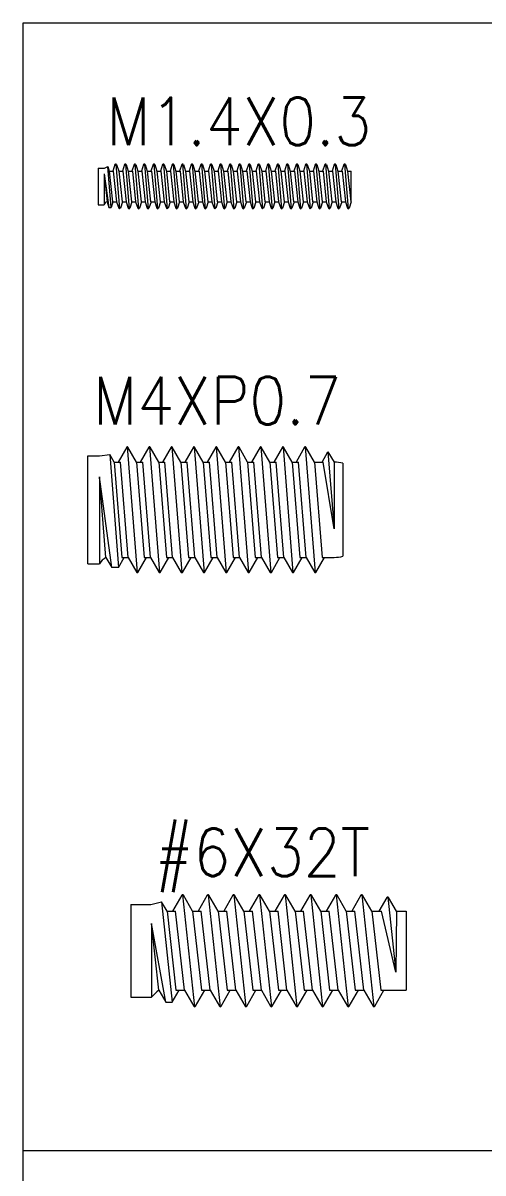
# Model space of a CAD drawing. Header units: millimetres. Extents: x 1190 to 1493, y 468 to 700.
# Drawn here: x 1189.81 to 1204.29, y 582.76 to 618.94 of the extents above; entities that cross this region are included whole.
import ezdxf

# ---------------------------------------------------------------- set-up
doc = ezdxf.new("R2010")
doc.units = ezdxf.units.MM
doc.styles.add('数字', font='txt.shx', dxfattribs={"width": 0.9, "height": 3, "bigfont": 'gbcbig.shx'})

msp = doc.modelspace()

# ---------------------------------------------------------------- linework, layer by layer
at = {"lineweight": 5}
for p, q in [((1192.179, 614.378), (1192.373, 614.378)), ((1192.179, 614.378), (1192.179, 613.218)), ((1192.373, 614.378), (1192.478, 614.429)), ((1192.478, 614.429), (1192.526, 614.278)), ((1192.586, 613.139), (1192.478, 614.429)), ((1192.707, 614.486), (1192.641, 614.278)), ((1192.734, 614.498), (1192.851, 613.098)), ((1192.76, 614.486), (1192.826, 614.278)), ((1193.007, 614.486), (1192.941, 614.278)), ((1193.034, 614.498), (1193.151, 613.098)), ((1193.06, 614.486), (1193.126, 614.278)), ((1193.307, 614.486), (1193.241, 614.278)), ((1193.334, 614.498), (1193.451, 613.098)), ((1193.36, 614.486), (1193.426, 614.278)), ((1193.607, 614.486), (1193.541, 614.278)), ((1193.634, 614.498), (1193.751, 613.098)), ((1193.66, 614.486), (1193.726, 614.278)), ((1193.907, 614.486), (1193.841, 614.278)), ((1193.934, 614.498), (1194.051, 613.098)), ((1193.96, 614.486), (1194.026, 614.278)), ((1194.207, 614.486), (1194.141, 614.278)), ((1194.234, 614.498), (1194.351, 613.098)), ((1194.26, 614.486), (1194.326, 614.278)), ((1194.507, 614.486), (1194.441, 614.278)), ((1194.534, 614.498), (1194.651, 613.098)), ((1194.56, 614.486), (1194.626, 614.278)), ((1194.807, 614.486), (1194.741, 614.278)), ((1194.834, 614.498), (1194.951, 613.098)), ((1194.86, 614.486), (1194.926, 614.278)), ((1195.107, 614.486), (1195.041, 614.278)), ((1195.134, 614.498), (1195.251, 613.098)), ((1195.16, 614.486), (1195.226, 614.278)), ((1195.407, 614.486), (1195.341, 614.278)), ((1195.434, 614.498), (1195.551, 613.098)), ((1195.46, 614.486), (1195.526, 614.278)), ((1195.707, 614.486), (1195.641, 614.278)), ((1195.734, 614.498), (1195.851, 613.098)), ((1195.76, 614.486), (1195.826, 614.278)), ((1196.007, 614.486), (1195.941, 614.278)), ((1196.034, 614.498), (1196.151, 613.098)), ((1196.06, 614.486), (1196.126, 614.278)), ((1196.307, 614.486), (1196.241, 614.278)), ((1196.334, 614.498), (1196.451, 613.098)), ((1196.36, 614.486), (1196.426, 614.278)), ((1196.607, 614.486), (1196.541, 614.278)), ((1196.634, 614.498), (1196.751, 613.098)), ((1196.66, 614.486), (1196.726, 614.278)), ((1196.907, 614.486), (1196.841, 614.278)), ((1196.934, 614.498), (1197.051, 613.098)), ((1196.96, 614.486), (1197.026, 614.278)), ((1197.207, 614.486), (1197.141, 614.278)), ((1197.234, 614.498), (1197.351, 613.098)), ((1197.26, 614.486), (1197.326, 614.278)), ((1197.507, 614.486), (1197.441, 614.278)), ((1197.534, 614.498), (1197.651, 613.098)), ((1197.56, 614.486), (1197.626, 614.278)), ((1197.807, 614.486), (1197.741, 614.278)), ((1197.834, 614.498), (1197.951, 613.098)), ((1197.86, 614.486), (1197.926, 614.278)), ((1198.107, 614.486), (1198.041, 614.278)), ((1198.134, 614.498), (1198.251, 613.098)), ((1198.16, 614.486), (1198.226, 614.278)), ((1198.407, 614.486), (1198.341, 614.278)), ((1198.434, 614.498), (1198.551, 613.098)), ((1198.46, 614.486), (1198.526, 614.278)), ((1198.707, 614.486), (1198.641, 614.278)), ((1198.734, 614.498), (1198.851, 613.098)), ((1198.76, 614.486), (1198.826, 614.278)), ((1199.007, 614.486), (1198.941, 614.278)), ((1199.034, 614.498), (1199.151, 613.098)), ((1199.06, 614.486), (1199.126, 614.278)), ((1199.307, 614.486), (1199.241, 614.278)), ((1199.334, 614.498), (1199.451, 613.098)), ((1199.36, 614.486), (1199.426, 614.278)), ((1199.607, 614.486), (1199.541, 614.278)), ((1199.634, 614.498), (1199.751, 613.098)), ((1199.66, 614.486), (1199.726, 614.278)), ((1199.907, 614.486), (1199.841, 614.278)), ((1199.934, 614.498), (1200.051, 613.098)), ((1199.96, 614.486), (1200.026, 614.278)), ((1192.365, 614.193), (1192.459, 613.318)), ((1192.365, 614.193), (1192.365, 613.218)), ((1192.365, 614.193), (1192.516, 613.139)), ((1192.526, 614.278), (1192.656, 614.278)), ((1192.526, 614.278), (1192.629, 613.318)), ((1192.656, 614.278), (1192.759, 613.318)), ((1192.826, 614.278), (1192.956, 614.278)), ((1192.826, 614.278), (1192.929, 613.318)), ((1192.956, 614.278), (1193.059, 613.318)), ((1193.126, 614.278), (1193.256, 614.278)), ((1193.126, 614.278), (1193.229, 613.318)), ((1193.256, 614.278), (1193.359, 613.318)), ((1193.426, 614.278), (1193.529, 613.318)), ((1193.426, 614.278), (1193.556, 614.278)), ((1193.556, 614.278), (1193.659, 613.318)), ((1193.726, 614.278), (1193.856, 614.278)), ((1193.726, 614.278), (1193.829, 613.318)), ((1193.856, 614.278), (1193.959, 613.318)), ((1194.026, 614.278), (1194.156, 614.278)), ((1194.026, 614.278), (1194.129, 613.318)), ((1194.156, 614.278), (1194.259, 613.318)), ((1194.326, 614.278), (1194.429, 613.318)), ((1194.326, 614.278), (1194.456, 614.278)), ((1194.456, 614.278), (1194.559, 613.318)), ((1194.626, 614.278), (1194.756, 614.278)), ((1194.626, 614.278), (1194.729, 613.318)), ((1194.756, 614.278), (1194.859, 613.318)), ((1194.926, 614.278), (1195.056, 614.278)), ((1194.926, 614.278), (1195.029, 613.318)), ((1195.056, 614.278), (1195.159, 613.318)), ((1195.226, 614.278), (1195.329, 613.318)), ((1195.226, 614.278), (1195.356, 614.278)), ((1195.356, 614.278), (1195.459, 613.318)), ((1195.526, 614.278), (1195.656, 614.278)), ((1195.526, 614.278), (1195.629, 613.318)), ((1195.656, 614.278), (1195.759, 613.318)), ((1195.826, 614.278), (1195.956, 614.278)), ((1195.826, 614.278), (1195.929, 613.318)), ((1195.956, 614.278), (1196.059, 613.318)), ((1196.126, 614.278), (1196.229, 613.318)), ((1196.126, 614.278), (1196.256, 614.278)), ((1196.256, 614.278), (1196.359, 613.318)), ((1196.426, 614.278), (1196.556, 614.278)), ((1196.426, 614.278), (1196.529, 613.318)), ((1196.556, 614.278), (1196.659, 613.318)), ((1196.726, 614.278), (1196.856, 614.278)), ((1196.726, 614.278), (1196.829, 613.318)), ((1196.856, 614.278), (1196.959, 613.318)), ((1197.026, 614.278), (1197.129, 613.318)), ((1197.026, 614.278), (1197.156, 614.278)), ((1197.156, 614.278), (1197.259, 613.318)), ((1197.326, 614.278), (1197.456, 614.278)), ((1197.326, 614.278), (1197.429, 613.318)), ((1197.456, 614.278), (1197.559, 613.318)), ((1197.626, 614.278), (1197.756, 614.278)), ((1197.626, 614.278), (1197.729, 613.318)), ((1197.756, 614.278), (1197.859, 613.318)), ((1197.926, 614.278), (1198.029, 613.318)), ((1197.926, 614.278), (1198.056, 614.278)), ((1198.056, 614.278), (1198.159, 613.318)), ((1198.226, 614.278), (1198.356, 614.278)), ((1198.226, 614.278), (1198.329, 613.318)), ((1198.356, 614.278), (1198.459, 613.318)), ((1198.526, 614.278), (1198.656, 614.278)), ((1198.526, 614.278), (1198.629, 613.318)), ((1198.656, 614.278), (1198.759, 613.318)), ((1198.826, 614.278), (1198.929, 613.318)), ((1198.826, 614.278), (1198.956, 614.278)), ((1198.956, 614.278), (1199.059, 613.318)), ((1199.126, 614.278), (1199.256, 614.278)), ((1199.126, 614.278), (1199.229, 613.318)), ((1199.256, 614.278), (1199.359, 613.318)), ((1199.426, 614.278), (1199.556, 614.278)), ((1199.426, 614.278), (1199.529, 613.318)), ((1199.556, 614.278), (1199.659, 613.318)), ((1199.726, 614.278), (1199.829, 613.318)), ((1199.726, 614.278), (1199.856, 614.278)), ((1199.856, 614.278), (1199.959, 613.318)), ((1200.026, 614.278), (1200.143, 614.278)), ((1200.026, 614.278), (1200.129, 613.318)), ((1192.179, 613.218), (1192.365, 613.218)), ((1192.459, 613.318), (1192.516, 613.139)), ((1192.643, 613.318), (1192.586, 613.139)), ((1192.629, 613.318), (1192.759, 613.318)), ((1192.759, 613.318), (1192.825, 613.111)), ((1192.943, 613.318), (1192.877, 613.111)), ((1192.929, 613.318), (1193.059, 613.318)), ((1193.059, 613.318), (1193.125, 613.111)), ((1193.243, 613.318), (1193.177, 613.111)), ((1193.229, 613.318), (1193.359, 613.318)), ((1193.359, 613.318), (1193.425, 613.111)), ((1193.543, 613.318), (1193.477, 613.111)), ((1193.529, 613.318), (1193.659, 613.318)), ((1193.659, 613.318), (1193.725, 613.111)), ((1193.843, 613.318), (1193.777, 613.111)), ((1193.829, 613.318), (1193.959, 613.318)), ((1193.959, 613.318), (1194.025, 613.111)), ((1194.143, 613.318), (1194.077, 613.111)), ((1194.129, 613.318), (1194.259, 613.318)), ((1194.259, 613.318), (1194.325, 613.111)), ((1194.443, 613.318), (1194.377, 613.111)), ((1194.429, 613.318), (1194.559, 613.318)), ((1194.559, 613.318), (1194.625, 613.111)), ((1194.743, 613.318), (1194.677, 613.111)), ((1194.729, 613.318), (1194.859, 613.318)), ((1194.859, 613.318), (1194.925, 613.111)), ((1195.043, 613.318), (1194.977, 613.111)), ((1195.029, 613.318), (1195.159, 613.318)), ((1195.159, 613.318), (1195.225, 613.111)), ((1195.343, 613.318), (1195.277, 613.111)), ((1195.329, 613.318), (1195.459, 613.318)), ((1195.459, 613.318), (1195.525, 613.111)), ((1195.643, 613.318), (1195.577, 613.111)), ((1195.629, 613.318), (1195.759, 613.318)), ((1195.759, 613.318), (1195.825, 613.111)), ((1195.943, 613.318), (1195.877, 613.111)), ((1195.929, 613.318), (1196.059, 613.318)), ((1196.059, 613.318), (1196.125, 613.111)), ((1196.243, 613.318), (1196.177, 613.111)), ((1196.229, 613.318), (1196.359, 613.318)), ((1196.359, 613.318), (1196.425, 613.111)), ((1196.543, 613.318), (1196.477, 613.111)), ((1196.529, 613.318), (1196.659, 613.318)), ((1196.659, 613.318), (1196.725, 613.111)), ((1196.843, 613.318), (1196.777, 613.111)), ((1196.829, 613.318), (1196.959, 613.318)), ((1196.959, 613.318), (1197.025, 613.111)), ((1197.143, 613.318), (1197.077, 613.111)), ((1197.129, 613.318), (1197.259, 613.318)), ((1197.259, 613.318), (1197.325, 613.111)), ((1197.443, 613.318), (1197.377, 613.111)), ((1197.429, 613.318), (1197.559, 613.318)), ((1197.559, 613.318), (1197.625, 613.111)), ((1197.743, 613.318), (1197.677, 613.111)), ((1197.729, 613.318), (1197.859, 613.318)), ((1197.859, 613.318), (1197.925, 613.111)), ((1198.043, 613.318), (1197.977, 613.111)), ((1198.029, 613.318), (1198.159, 613.318)), ((1198.159, 613.318), (1198.225, 613.111)), ((1198.343, 613.318), (1198.277, 613.111)), ((1198.329, 613.318), (1198.459, 613.318)), ((1198.459, 613.318), (1198.525, 613.111)), ((1198.643, 613.318), (1198.577, 613.111)), ((1198.629, 613.318), (1198.759, 613.318)), ((1198.759, 613.318), (1198.825, 613.111)), ((1198.943, 613.318), (1198.877, 613.111)), ((1198.929, 613.318), (1199.059, 613.318)), ((1199.059, 613.318), (1199.125, 613.111)), ((1199.243, 613.318), (1199.177, 613.111)), ((1199.229, 613.318), (1199.359, 613.318)), ((1199.359, 613.318), (1199.425, 613.111)), ((1199.543, 613.318), (1199.477, 613.111)), ((1199.529, 613.318), (1199.659, 613.318)), ((1199.659, 613.318), (1199.725, 613.111)), ((1199.843, 613.318), (1199.777, 613.111)), ((1199.829, 613.318), (1199.959, 613.318)), ((1199.959, 613.318), (1200.025, 613.111)), ((1200.143, 613.318), (1200.077, 613.111)), ((1200.129, 613.318), (1200.143, 613.318)), ((1192.516, 613.139), (1192.586, 613.139)), ((1189.813, 583.473), (1282.007, 583.473))]:
    msp.add_line(p, q, dxfattribs=at)
at = {"lineweight": 5, "ltscale": 0.5}
for p, q in [((1200.143, 613.318), (1200.143, 614.278)), ((1193.096, 605.609), (1193.41, 601.649)), ((1193.796, 605.609), (1194.11, 601.649)), ((1194.496, 605.609), (1194.81, 601.649)), ((1195.196, 605.609), (1195.51, 601.649)), ((1195.896, 605.609), (1196.21, 601.649)), ((1196.596, 605.609), (1196.91, 601.649)), ((1197.296, 605.609), (1197.61, 601.649)), ((1197.996, 605.609), (1198.31, 601.649)), ((1198.696, 605.609), (1199.01, 601.649)), ((1191.853, 605.329), (1192.221, 605.329)), ((1191.853, 601.929), (1191.853, 605.329)), ((1192.221, 605.329), (1192.547, 605.364)), ((1192.547, 605.364), (1192.818, 601.812)), ((1199.226, 605.129), (1199.408, 605.455)), ((1199.408, 605.455), (1199.601, 603.028)), ((1199.408, 605.455), (1199.605, 605.129)), ((1192.683, 605.129), (1192.881, 605.129)), ((1192.683, 605.129), (1192.925, 602.129)), ((1193.123, 602.129), (1192.881, 605.129)), ((1193.383, 605.129), (1193.581, 605.129)), ((1193.383, 605.129), (1193.625, 602.129)), ((1193.823, 602.129), (1193.581, 605.129)), ((1194.083, 605.129), (1194.325, 602.129)), ((1194.083, 605.129), (1194.281, 605.129)), ((1194.523, 602.129), (1194.281, 605.129)), ((1194.783, 605.129), (1194.981, 605.129)), ((1194.783, 605.129), (1195.025, 602.129)), ((1195.223, 602.129), (1194.981, 605.129)), ((1195.483, 605.129), (1195.681, 605.129)), ((1195.483, 605.129), (1195.725, 602.129)), ((1195.923, 602.129), (1195.681, 605.129)), ((1196.183, 605.129), (1196.425, 602.129)), ((1196.183, 605.129), (1196.381, 605.129)), ((1196.623, 602.129), (1196.381, 605.129)), ((1196.883, 605.129), (1197.081, 605.129)), ((1196.883, 605.129), (1197.125, 602.129)), ((1197.323, 602.129), (1197.081, 605.129)), ((1197.583, 605.129), (1197.781, 605.129)), ((1197.583, 605.129), (1197.825, 602.129)), ((1198.023, 602.129), (1197.781, 605.129)), ((1198.283, 605.129), (1198.525, 602.129)), ((1198.283, 605.129), (1198.481, 605.129)), ((1198.723, 602.129), (1198.481, 605.129)), ((1198.983, 605.129), (1199.259, 605.129)), ((1198.983, 605.129), (1199.225, 602.129)), ((1199.601, 603.028), (1199.259, 605.129)), ((1199.605, 605.129), (1199.601, 603.028)), ((1199.881, 605.091), (1199.881, 602.167)), ((1192.423, 602.129), (1192.218, 604.665)), ((1192.218, 604.665), (1192.218, 601.929)), ((1192.606, 601.812), (1192.218, 604.665)), ((1192.925, 602.129), (1193.123, 602.129)), ((1193.625, 602.129), (1193.823, 602.129)), ((1194.325, 602.129), (1194.523, 602.129)), ((1195.025, 602.129), (1195.223, 602.129)), ((1195.725, 602.129), (1195.923, 602.129)), ((1196.425, 602.129), (1196.623, 602.129)), ((1197.125, 602.129), (1197.323, 602.129)), ((1197.825, 602.129), (1198.023, 602.129)), ((1198.525, 602.129), (1198.723, 602.129)), ((1199.225, 602.129), (1199.605, 602.129)), ((1191.853, 601.929), (1192.218, 601.929)), ((1192.818, 601.812), (1192.606, 601.812)), ((1194.837, 591.514), (1195.212, 587.995)), ((1195.643, 591.514), (1196.018, 587.995)), ((1196.449, 591.514), (1196.824, 587.995)), ((1197.255, 591.514), (1197.63, 587.995)), ((1198.061, 591.514), (1198.436, 587.995)), ((1198.867, 591.514), (1199.242, 587.995)), ((1199.673, 591.514), (1200.048, 587.995)), ((1200.479, 591.514), (1200.854, 587.995)), ((1193.207, 591.215), (1193.838, 591.215)), ((1193.207, 591.215), (1193.207, 588.295)), ((1193.838, 591.215), (1194.17, 591.298)), ((1194.17, 591.298), (1194.507, 588.135)), ((1201.293, 591.445), (1201.544, 589.079)), ((1194.346, 590.995), (1194.616, 590.995)), ((1194.346, 590.995), (1194.627, 588.515)), ((1194.897, 588.515), (1194.616, 590.995)), ((1195.152, 590.995), (1195.422, 590.995)), ((1195.152, 590.995), (1195.433, 588.515)), ((1195.703, 588.515), (1195.422, 590.995)), ((1195.958, 590.995), (1196.228, 590.995)), ((1195.958, 590.995), (1196.239, 588.515)), ((1196.509, 588.515), (1196.228, 590.995)), ((1196.764, 590.995), (1197.045, 588.515)), ((1196.764, 590.995), (1197.034, 590.995)), ((1197.315, 588.515), (1197.034, 590.995)), ((1197.57, 590.995), (1197.84, 590.995)), ((1197.57, 590.995), (1197.851, 588.515)), ((1198.121, 588.515), (1197.84, 590.995)), ((1198.376, 590.995), (1198.646, 590.995)), ((1198.376, 590.995), (1198.657, 588.515)), ((1198.927, 588.515), (1198.646, 590.995)), ((1199.182, 590.995), (1199.463, 588.515)), ((1199.182, 590.995), (1199.452, 590.995)), ((1199.733, 588.515), (1199.452, 590.995)), ((1199.988, 590.995), (1200.269, 588.515)), ((1199.988, 590.995), (1200.258, 590.995)), ((1200.539, 588.515), (1200.258, 590.995)), ((1200.794, 590.995), (1201.097, 590.995)), ((1200.794, 590.995), (1201.075, 588.515)), ((1201.544, 589.079), (1201.097, 590.995)), ((1201.567, 590.995), (1201.544, 589.079)), ((1201.567, 590.995), (1201.87, 590.995)), ((1201.87, 590.995), (1201.87, 588.515)), ((1194.091, 588.515), (1193.853, 590.613)), ((1193.853, 590.613), (1193.853, 588.295)), ((1194.31, 588.135), (1193.853, 590.613)), ((1193.207, 588.295), (1193.853, 588.295)), ((1194.627, 588.515), (1194.897, 588.515)), ((1195.433, 588.515), (1195.703, 588.515)), ((1196.239, 588.515), (1196.509, 588.515)), ((1197.045, 588.515), (1197.315, 588.515)), ((1197.851, 588.515), (1198.121, 588.515)), ((1198.657, 588.515), (1198.927, 588.515)), ((1199.463, 588.515), (1199.733, 588.515)), ((1200.269, 588.515), (1200.539, 588.515)), ((1201.075, 588.515), (1201.87, 588.515)), ((1194.31, 588.135), (1194.507, 588.135))]:
    msp.add_line(p, q, dxfattribs=at)
at = {"lineweight": 5}
msp.add_lwpolyline([(1189.813, 548.005), (1282.007, 548.005), (1282.007, 618.94), (1189.813, 618.94)], close=True, dxfattribs=at)
at = {"lineweight": 5, "ltscale": 0.5}
for points in [[(1193.383, 605.129), (1193.111, 605.599, 0.57735), (1193.077, 605.599), (1192.805, 605.129)], [(1194.083, 605.129), (1193.811, 605.599, 0.57735), (1193.777, 605.599), (1193.505, 605.129)], [(1194.783, 605.129), (1194.511, 605.599, 0.57735), (1194.477, 605.599), (1194.205, 605.129)], [(1195.483, 605.129), (1195.211, 605.599, 0.57735), (1195.177, 605.599), (1194.905, 605.129)], [(1196.183, 605.129), (1195.911, 605.599, 0.57735), (1195.877, 605.599), (1195.605, 605.129)], [(1196.883, 605.129), (1196.611, 605.599, 0.57735), (1196.577, 605.599), (1196.305, 605.129)], [(1197.583, 605.129), (1197.311, 605.599, 0.57735), (1197.277, 605.599), (1197.005, 605.129)], [(1198.283, 605.129), (1198.011, 605.599, 0.57735), (1197.977, 605.599), (1197.705, 605.129)], [(1198.983, 605.129), (1198.711, 605.599, 0.57735), (1198.677, 605.599), (1198.405, 605.129)], [(1193.123, 602.129), (1193.395, 601.659, 0.57735), (1193.429, 601.659), (1193.701, 602.129)], [(1193.823, 602.129), (1194.095, 601.659, 0.57735), (1194.129, 601.659), (1194.401, 602.129)], [(1194.523, 602.129), (1194.795, 601.659, 0.57735), (1194.829, 601.659), (1195.101, 602.129)], [(1195.223, 602.129), (1195.495, 601.659, 0.57735), (1195.529, 601.659), (1195.801, 602.129)], [(1195.923, 602.129), (1196.195, 601.659, 0.57735), (1196.229, 601.659), (1196.501, 602.129)], [(1196.623, 602.129), (1196.895, 601.659, 0.57735), (1196.929, 601.659), (1197.201, 602.129)], [(1197.323, 602.129), (1197.595, 601.659, 0.57735), (1197.629, 601.659), (1197.901, 602.129)], [(1198.023, 602.129), (1198.295, 601.659, 0.57735), (1198.329, 601.659), (1198.601, 602.129)], [(1198.723, 602.129), (1198.995, 601.659, 0.57735), (1199.029, 601.659), (1199.301, 602.129)], [(1195.152, 590.995), (1194.86, 591.5, 0.57735), (1194.808, 591.5), (1194.517, 590.995)], [(1195.958, 590.995), (1195.666, 591.5, 0.57735), (1195.614, 591.5), (1195.323, 590.995)], [(1196.764, 590.995), (1196.472, 591.5, 0.57735), (1196.42, 591.5), (1196.129, 590.995)], [(1197.57, 590.995), (1197.278, 591.5, 0.57735), (1197.226, 591.5), (1196.935, 590.995)], [(1198.376, 590.995), (1198.084, 591.5, 0.57735), (1198.032, 591.5), (1197.741, 590.995)], [(1199.182, 590.995), (1198.89, 591.5, 0.57735), (1198.838, 591.5), (1198.547, 590.995)], [(1199.988, 590.995), (1199.696, 591.5, 0.57735), (1199.644, 591.5), (1199.353, 590.995)], [(1200.794, 590.995), (1200.502, 591.5, 0.57735), (1200.45, 591.5), (1200.159, 590.995)], [(1201.567, 590.995), (1201.316, 591.43, 0.57735), (1201.264, 591.43), (1201.012, 590.995)], [(1194.897, 588.515), (1195.189, 588.01, 0.57735), (1195.241, 588.01), (1195.532, 588.515)], [(1195.703, 588.515), (1195.995, 588.01, 0.57735), (1196.047, 588.01), (1196.338, 588.515)], [(1196.509, 588.515), (1196.801, 588.01, 0.57735), (1196.853, 588.01), (1197.144, 588.515)], [(1197.315, 588.515), (1197.607, 588.01, 0.57735), (1197.659, 588.01), (1197.95, 588.515)], [(1198.121, 588.515), (1198.413, 588.01, 0.57735), (1198.465, 588.01), (1198.756, 588.515)], [(1198.927, 588.515), (1199.219, 588.01, 0.57735), (1199.271, 588.01), (1199.562, 588.515)], [(1199.733, 588.515), (1200.025, 588.01, 0.57735), (1200.077, 588.01), (1200.368, 588.515)], [(1200.539, 588.515), (1200.831, 588.01, 0.57735), (1200.883, 588.01), (1201.174, 588.515)]]:
    msp.add_lwpolyline(points, format="xyb", dxfattribs=at)
for points in [[(1192.683, 605.129), (1192.547, 605.364)], [(1192.423, 602.129), (1192.606, 601.812)], [(1192.818, 601.812), (1193.001, 602.129)], [(1194.346, 590.995), (1194.17, 591.298)], [(1194.091, 588.515), (1194.31, 588.135)], [(1194.507, 588.135), (1194.726, 588.515)]]:
    msp.add_lwpolyline(points, dxfattribs=at)
at = {"lineweight": 5}
for centre, start, end in [((1192.734, 614.464), 39.4389, 140.5611), ((1193.034, 614.464), 39.4389, 140.5611), ((1193.334, 614.464), 39.4389, 140.5611), ((1193.634, 614.464), 39.4389, 140.5611), ((1193.934, 614.464), 39.4389, 140.5611), ((1194.234, 614.464), 39.4389, 140.5611), ((1194.534, 614.464), 39.4389, 140.5611), ((1194.834, 614.464), 39.4389, 140.5611), ((1195.134, 614.464), 39.4389, 140.5611), ((1195.434, 614.464), 39.4389, 140.5611), ((1195.734, 614.464), 39.4389, 140.5611), ((1196.034, 614.464), 39.4389, 140.5611), ((1196.334, 614.464), 39.4389, 140.5611), ((1196.634, 614.464), 39.4389, 140.5611), ((1196.934, 614.464), 39.4389, 140.5611), ((1197.234, 614.464), 39.4389, 140.5611), ((1197.534, 614.464), 39.4389, 140.5611), ((1197.834, 614.464), 39.4389, 140.5611), ((1198.134, 614.464), 39.4389, 140.5611), ((1198.434, 614.464), 39.4389, 140.5611), ((1198.734, 614.464), 39.4389, 140.5611), ((1199.034, 614.464), 39.4389, 140.5611), ((1199.334, 614.464), 39.4389, 140.5611), ((1199.634, 614.464), 39.4389, 140.5611), ((1199.934, 614.464), 39.4389, 140.5611), ((1192.851, 613.132), 219.4389, 320.5611), ((1193.151, 613.132), 219.4389, 320.5611), ((1193.451, 613.132), 219.4389, 320.5611), ((1193.751, 613.132), 219.4389, 320.5611), ((1194.051, 613.132), 219.4389, 320.5611), ((1194.351, 613.132), 219.4389, 320.5611), ((1194.651, 613.132), 219.4389, 320.5611), ((1194.951, 613.132), 219.4389, 320.5611), ((1195.251, 613.132), 219.4389, 320.5611), ((1195.551, 613.132), 219.4389, 320.5611), ((1195.851, 613.132), 219.4389, 320.5611), ((1196.151, 613.132), 219.4389, 320.5611), ((1196.451, 613.132), 219.4389, 320.5611), ((1196.751, 613.132), 219.4389, 320.5611), ((1197.051, 613.132), 219.4389, 320.5611), ((1197.351, 613.132), 219.4389, 320.5611), ((1197.651, 613.132), 219.4389, 320.5611), ((1197.951, 613.132), 219.4389, 320.5611), ((1198.251, 613.132), 219.4389, 320.5611), ((1198.551, 613.132), 219.4389, 320.5611), ((1198.851, 613.132), 219.4389, 320.5611), ((1199.151, 613.132), 219.4389, 320.5611), ((1199.451, 613.132), 219.4389, 320.5611), ((1199.751, 613.132), 219.4389, 320.5611), ((1200.051, 613.132), 219.4389, 320.5611)]:
    msp.add_arc(centre, 0.0339, start, end, dxfattribs=at)
at = {"lineweight": 5, "ltscale": 0.5}
for centre, radius, start, end in [((1192.483, 613.201), 0.12, 101.9403, 171.7576), ((1199.596, 604.056), 1.073, 74.6372, 89.5247), ((1192.689, 601.651), 0.546, 119.0945, 149.4803), ((1199.596, 603.202), 1.073, 270.4753, 285.3628), ((1195.973, 586.239), 2.953, 129.5848, 135.8779)]:
    msp.add_arc(centre, radius, start, end, dxfattribs=at)

# ---------------------------------------------------------------- texts
at = {"lineweight": 5, "char_height": 1.5, "width": 19.85793, "attachment_point": 1, "style": '数字'}
for s, insert in [('M1.4X0.3', (1192.441, 616.594)), ('M4XP0.7', (1192.021, 607.814)), ('#6X32T', (1193.964, 593.6))]:
    msp.add_mtext(s, dxfattribs=dict(at, insert=insert))

doc.saveas('drawing.dxf')
